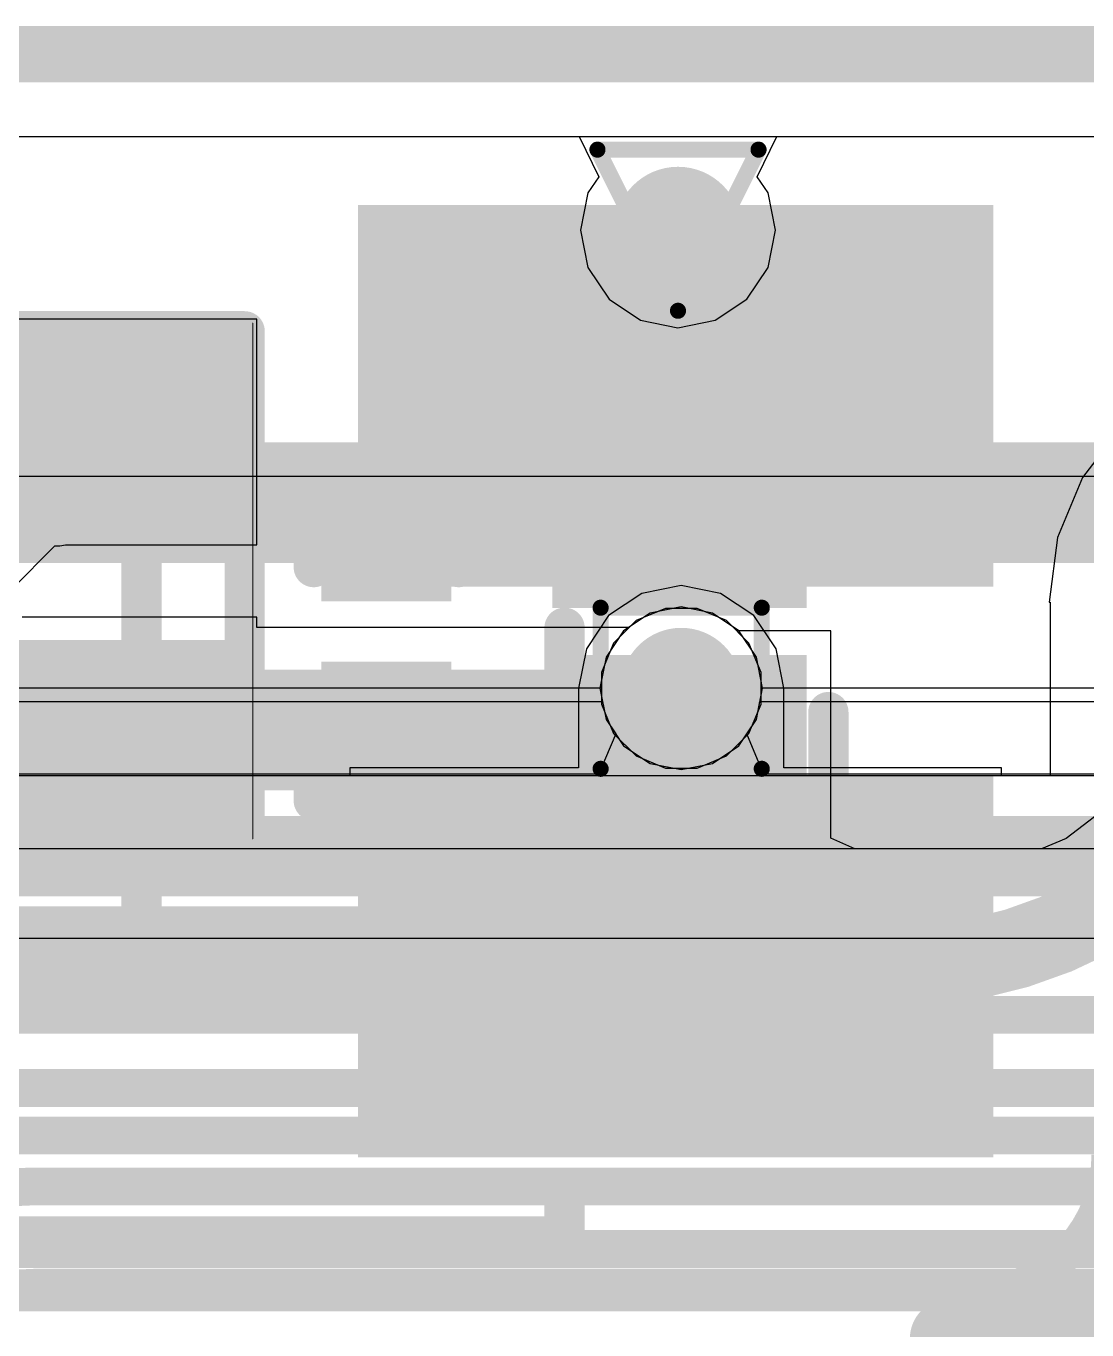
# Model space of a CAD drawing. Header units: inches. Extents: x -6 to 284, y -12 to 154.
# Drawn here: x 65.812 to 69.157, y 16.337 to 20.449 of the extents above; entities that cross this region are included whole.
import ezdxf

# ---------------------------------------------------------------- set-up
doc = ezdxf.new("R2010")
doc.units = ezdxf.units.IN
for name, color, linetype in [('Board Outline', 216, 'Continuous'), ('Bottom Layer', 5, 'Continuous'), ('Bottom Overlay', 54, 'Continuous'), ('Bottom Paste', 16, 'Continuous'), ('Bottom Solder', 6, 'Continuous'), ('Drill Drawing', 1, 'Continuous'), ('GND-1', 16, 'Continuous'), ('GND-2', 90, 'Continuous'), ('GND-3', 216, 'Continuous'), ('GND-4', 54, 'Continuous'), ('PWR-1', 156, 'Continuous'), ('PWR-2', 130, 'Continuous'), ('Signal L1', 76, 'Continuous'), ('Signal L2', 6, 'Continuous'), ('Top Layer', 1, 'Continuous'), ('Top Overlay', 2, 'Continuous'), ('Top Paste', 8, 'Continuous'), ('Top Solder', 216, 'Continuous'), ('Via Holes', 16, 'Continuous')]:
    doc.layers.add(name, color=color, linetype=linetype)

# ---------------------------------------------------------------- blocks, each defined once
blk = doc.blocks.new('200_WFBGA__10_15__127')
at = {"layer": 'Top Overlay'}
for points in [[(-5.0762, 7.5762, 0.254, 0.254, 0), (5.0762, 7.5762, 0.254, 0.254, 0)], [(-5.0762, -7.5762, 0.254, 0.254, 0), (-5.0762, 7.5762, 0.254, 0.254, 0)]]:
    blk.add_lwpolyline(points, format="xyseb", dxfattribs=at)
blk.add_lwpolyline([(-5.1397, 7.5762, 0.127, 0.127, 1), (-5.0127, 7.5762, 0.127, 0.127, 1)], format="xyseb", close=True, dxfattribs=at)
blk.add_lwpolyline([(-5.1397, 7.5762, 0.127, 0.127, 1), (-5.0127, 7.5762, 0.127, 0.127, 1)], format="xyseb", close=True, dxfattribs=at)
blk = doc.blocks.new('EVQPUA02K_133')
at = {"layer": 'Top Layer'}
for points in [[(-1.8, 0.4), (-3.6, 0.4), (-3.6, 1.4), (-1.8, 1.4)], [(3.6, 0.4), (1.8, 0.4), (1.8, 1.4), (3.6, 1.4)], [(-1.8, -1.4), (-3.6, -1.4), (-3.6, -0.4001), (-1.8, -0.4001)], [(3.6, -1.4), (1.8, -1.4), (1.8, -0.4001), (3.6, -0.4001)]]:
    blk.add_hatch(color=1, dxfattribs=at).paths.add_polyline_path(points)
at = {"layer": 'Top Paste'}
for points in [[(-1.8, 0.4), (-3.6, 0.4), (-3.6, 1.4), (-1.8, 1.4)], [(3.6, 0.4), (1.8, 0.4), (1.8, 1.4), (3.6, 1.4)], [(-1.8, -1.4), (-3.6, -1.4), (-3.6, -0.4001), (-1.8, -0.4001)], [(3.6, -1.4), (1.8, -1.4), (1.8, -0.4001), (3.6, -0.4001)]]:
    blk.add_hatch(color=8, dxfattribs=at).paths.add_polyline_path(points)
at = {"layer": 'Top Solder'}
for points in [[(-1.6984, 0.2984), (-3.7016, 0.2984), (-3.7016, 1.5016), (-1.6984, 1.5016)], [(3.7016, 0.2984), (1.6984, 0.2984), (1.6984, 1.5016), (3.7016, 1.5016)], [(-1.6984, -1.5016), (-3.7016, -1.5016), (-3.7016, -0.2985), (-1.6984, -0.2985)], [(3.7016, -1.5016), (1.6984, -1.5016), (1.6984, -0.2985), (3.7016, -0.2985)]]:
    blk.add_hatch(color=216, dxfattribs=at).paths.add_polyline_path(points)
at = {"layer": 'Top Overlay'}
for points in [[(-1.016, 0.7619, 0.127, 0.127, 0), (-0.508, 0.7619, 0.127, 0.127, 0)], [(-1.016, -1.0161, 0.127, 0.127, 0), (-1.016, 0.7619, 0.127, 0.127, 0)], [(-0.508, -0.5081, 0.127, 0.127, 0), (-0.508, 0.7619, 0.127, 0.127, 0)], [(0.508, 0.7619, 0.127, 0.127, 0), (1.016, 0.7619, 0.127, 0.127, 0)], [(0.508, -0.5081, 0.127, 0.127, 0), (0.508, 0.7619, 0.127, 0.127, 0)], [(1.016, -1.0161, 0.127, 0.127, 0), (1.016, 0.7619, 0.127, 0.127, 0)], [(-2.35, -0.169, 0.127, 0.127, 0), (-2.35, 0.1688, 0.127, 0.127, 0)], [(2.35, -0.169, 0.127, 0.127, 0), (2.35, 0.1688, 0.127, 0.127, 0)], [(-0.508, -0.5081, 0.127, 0.127, 0), (0.508, -0.5081, 0.127, 0.127, 0)], [(-1.016, -1.0161, 0.127, 0.127, 0), (1.016, -1.0161, 0.127, 0.127, 0)], [(-2.921, -1.7272, 0.127, 0.127, 0), (-2.794, -1.6002, 0.127, 0.127, 0)], [(-2.794, -1.6002, 0.127, 0.127, 0), (-2.667, -1.7272, 0.127, 0.127, 0)], [(-2.35, -1.7502, 0.127, 0.127, 0), (-2.35, -1.6313, 0.127, 0.127, 0)], [(2.35, -1.7502, 0.127, 0.127, 0), (2.35, -1.6313, 0.127, 0.127, 0)], [(-2.921, -1.7272, 0.127, 0.127, 0), (-2.667, -1.7272, 0.127, 0.127, 0)], [(-2.35, -1.7502, 0.127, 0.127, 0), (2.35, -1.7502, 0.127, 0.127, 0)]]:
    blk.add_lwpolyline(points, format="xyseb", dxfattribs=at)
for points in [[(-1.0477, 0.7619, 0.0635, 0.0635, 1), (-0.9842, 0.7619, 0.0635, 0.0635, 1)], [(-1.0477, 0.7619, 0.0635, 0.0635, 1), (-0.9842, 0.7619, 0.0635, 0.0635, 1)], [(-0.5398, 0.7619, 0.0635, 0.0635, 1), (-0.4763, 0.7619, 0.0635, 0.0635, 1)], [(-0.5398, 0.7619, 0.0635, 0.0635, 1), (-0.4763, 0.7619, 0.0635, 0.0635, 1)], [(0.4763, 0.7619, 0.0635, 0.0635, 1), (0.5398, 0.7619, 0.0635, 0.0635, 1)], [(0.4763, 0.7619, 0.0635, 0.0635, 1), (0.5398, 0.7619, 0.0635, 0.0635, 1)], [(0.9842, 0.7619, 0.0635, 0.0635, 1), (1.0477, 0.7619, 0.0635, 0.0635, 1)], [(0.9842, 0.7619, 0.0635, 0.0635, 1), (1.0477, 0.7619, 0.0635, 0.0635, 1)], [(-2.3818, 0.1688, 0.0635, 0.0635, 1), (-2.3183, 0.1688, 0.0635, 0.0635, 1)], [(2.3183, 0.1688, 0.0635, 0.0635, 1), (2.3818, 0.1688, 0.0635, 0.0635, 1)], [(-2.3818, -0.169, 0.0635, 0.0635, 1), (-2.3183, -0.169, 0.0635, 0.0635, 1)], [(2.3183, -0.169, 0.0635, 0.0635, 1), (2.3818, -0.169, 0.0635, 0.0635, 1)], [(-0.5398, -0.5081, 0.0635, 0.0635, 1), (-0.4763, -0.5081, 0.0635, 0.0635, 1)], [(-0.5398, -0.5081, 0.0635, 0.0635, 1), (-0.4763, -0.5081, 0.0635, 0.0635, 1)], [(0.4763, -0.5081, 0.0635, 0.0635, 1), (0.5398, -0.5081, 0.0635, 0.0635, 1)], [(0.4763, -0.5081, 0.0635, 0.0635, 1), (0.5398, -0.5081, 0.0635, 0.0635, 1)], [(-1.0477, -1.0161, 0.0635, 0.0635, 1), (-0.9842, -1.0161, 0.0635, 0.0635, 1)], [(-1.0477, -1.0161, 0.0635, 0.0635, 1), (-0.9842, -1.0161, 0.0635, 0.0635, 1)], [(0.9842, -1.0161, 0.0635, 0.0635, 1), (1.0477, -1.0161, 0.0635, 0.0635, 1)], [(0.9842, -1.0161, 0.0635, 0.0635, 1), (1.0477, -1.0161, 0.0635, 0.0635, 1)], [(-2.8258, -1.6002, 0.0635, 0.0635, 1), (-2.7622, -1.6002, 0.0635, 0.0635, 1)], [(-2.8258, -1.6002, 0.0635, 0.0635, 1), (-2.7622, -1.6002, 0.0635, 0.0635, 1)], [(-2.3818, -1.6313, 0.0635, 0.0635, 1), (-2.3183, -1.6313, 0.0635, 0.0635, 1)], [(2.3183, -1.6313, 0.0635, 0.0635, 1), (2.3818, -1.6313, 0.0635, 0.0635, 1)], [(-2.9527, -1.7272, 0.0635, 0.0635, 1), (-2.8893, -1.7272, 0.0635, 0.0635, 1)], [(-2.9527, -1.7272, 0.0635, 0.0635, 1), (-2.8893, -1.7272, 0.0635, 0.0635, 1)], [(-2.6988, -1.7272, 0.0635, 0.0635, 1), (-2.6353, -1.7272, 0.0635, 0.0635, 1)], [(-2.6988, -1.7272, 0.0635, 0.0635, 1), (-2.6353, -1.7272, 0.0635, 0.0635, 1)], [(-2.3818, -1.7502, 0.0635, 0.0635, 1), (-2.3183, -1.7502, 0.0635, 0.0635, 1)], [(-2.3818, -1.7502, 0.0635, 0.0635, 1), (-2.3183, -1.7502, 0.0635, 0.0635, 1)], [(2.3183, -1.7502, 0.0635, 0.0635, 1), (2.3818, -1.7502, 0.0635, 0.0635, 1)], [(2.3183, -1.7502, 0.0635, 0.0635, 1), (2.3818, -1.7502, 0.0635, 0.0635, 1)]]:
    blk.add_lwpolyline(points, format="xyseb", close=True, dxfattribs=at)
blk = doc.blocks.new('R___0402_B_206')
at = {"layer": 'Bottom Layer'}
for points in [[(-0.2413, 0.3175), (-0.2413, -0.3175), (-0.6985, -0.3175), (-0.6985, 0.3175)], [(0.6985, 0.3175), (0.6985, -0.3175), (0.2413, -0.3175), (0.2413, 0.3175)]]:
    blk.add_hatch(color=5, dxfattribs=at).paths.add_polyline_path(points)
at = {"layer": 'Bottom Paste'}
for points in [[(-0.2413, 0.3175), (-0.2413, -0.3175), (-0.6985, -0.3175), (-0.6985, 0.3175)], [(0.6985, 0.3175), (0.6985, -0.3175), (0.2413, -0.3175), (0.2413, 0.3175)]]:
    blk.add_hatch(color=16, dxfattribs=at).paths.add_polyline_path(points)
at = {"layer": 'Bottom Solder'}
for points in [[(-0.1863, 0.3725), (-0.1863, -0.3725), (-0.7535, -0.3725), (-0.7535, 0.3725)], [(0.7535, 0.3725), (0.7535, -0.3725), (0.1863, -0.3725), (0.1863, 0.3725)]]:
    blk.add_hatch(color=6, dxfattribs=at).paths.add_polyline_path(points)
at = {"layer": 'Bottom Overlay'}
for points in [[(0.7874, 0.4064, 0.127, 0.127, 0), (-0.7874, 0.4064, 0.127, 0.127, 0)], [(-0.7874, -0.4064, 0.127, 0.127, 0), (-0.7874, 0.4064, 0.127, 0.127, 0)], [(0.7874, -0.4064, 0.127, 0.127, 0), (0.7874, 0.4064, 0.127, 0.127, 0)], [(0.8128, 0.4318, 0.00323, 0.00323, 0), (-0.8128, 0.4318, 0.00323, 0.00323, 0)], [(0.7874, -0.4064, 0.127, 0.127, 0), (-0.7874, -0.4064, 0.127, 0.127, 0)]]:
    blk.add_lwpolyline(points, format="xyseb", dxfattribs=at)
for points in [[(-0.8191, 0.4064, 0.0635, 0.0635, 1), (-0.7556, 0.4064, 0.0635, 0.0635, 1)], [(-0.8191, 0.4064, 0.0635, 0.0635, 1), (-0.7556, 0.4064, 0.0635, 0.0635, 1)], [(0.7556, 0.4064, 0.0635, 0.0635, 1), (0.8191, 0.4064, 0.0635, 0.0635, 1)], [(0.7556, 0.4064, 0.0635, 0.0635, 1), (0.8191, 0.4064, 0.0635, 0.0635, 1)], [(-0.8136, 0.4318, 0.00161, 0.00161, 1), (-0.812, 0.4318, 0.00161, 0.00161, 1)], [(0.812, 0.4318, 0.00161, 0.00161, 1), (0.8136, 0.4318, 0.00161, 0.00161, 1)], [(-0.8191, -0.4064, 0.0635, 0.0635, 1), (-0.7556, -0.4064, 0.0635, 0.0635, 1)], [(-0.8191, -0.4064, 0.0635, 0.0635, 1), (-0.7556, -0.4064, 0.0635, 0.0635, 1)], [(0.7556, -0.4064, 0.0635, 0.0635, 1), (0.8191, -0.4064, 0.0635, 0.0635, 1)], [(0.7556, -0.4064, 0.0635, 0.0635, 1), (0.8191, -0.4064, 0.0635, 0.0635, 1)]]:
    blk.add_lwpolyline(points, format="xyseb", close=True, dxfattribs=at)
blk = doc.blocks.new('DFN1006_2L__B__D____________B_254')
at = {"layer": 'Bottom Layer'}
for points in [[(-0.525, 0.35), (-0.125, 0.35), (-0.125, -0.35), (-0.525, -0.35)], [(0.125, 0.35), (0.525, 0.35), (0.525, -0.35), (0.125, -0.35)]]:
    blk.add_hatch(color=5, dxfattribs=at).paths.add_polyline_path(points)
at = {"layer": 'Bottom Paste'}
for points in [[(-0.525, 0.35), (-0.125, 0.35), (-0.125, -0.35), (-0.525, -0.35)], [(0.125, 0.35), (0.525, 0.35), (0.525, -0.35), (0.125, -0.35)]]:
    blk.add_hatch(color=16, dxfattribs=at).paths.add_polyline_path(points)
at = {"layer": 'Bottom Solder'}
for points in [[(-0.5758, 0.4008), (-0.0742, 0.4008), (-0.0742, -0.4008), (-0.5758, -0.4008)], [(0.0742, 0.4008), (0.5758, 0.4008), (0.5758, -0.4008), (0.0742, -0.4008)]]:
    blk.add_hatch(color=6, dxfattribs=at).paths.add_polyline_path(points)
at = {"layer": 'Bottom Overlay'}
for points in [[(-0.6283, 0.3691, 0.127, 0.127, 0), (-0.5283, 0.4692, 0.127, 0.127, 0)], [(-0.254, 0.4692, 0.127, 0.127, 0), (-0.5283, 0.4692, 0.127, 0.127, 0)], [(0.5283, 0.4692, 0.127, 0.127, 0), (0.254, 0.4692, 0.127, 0.127, 0)], [(0.6283, 0.3691, 0.127, 0.127, 0), (0.5283, 0.4692, 0.127, 0.127, 0)], [(-0.783, -0.35, 0.127, 0.127, 0), (-0.783, 0.41, 0.127, 0.127, 0)], [(0.783, -0.35, 0.127, 0.127, 0), (0.783, 0.41, 0.127, 0.127, 0)], [(-0.6283, -0.3691, 0.127, 0.127, 0), (-0.6283, 0.3691, 0.127, 0.127, 0)], [(0.6283, -0.3691, 0.127, 0.127, 0), (0.6283, 0.3691, 0.127, 0.127, 0)], [(-0.5283, -0.4692, 0.127, 0.127, 0), (-0.6283, -0.3691, 0.127, 0.127, 0)], [(0.5283, -0.4692, 0.127, 0.127, 0), (0.6283, -0.3691, 0.127, 0.127, 0)], [(-0.4983, -0.4692, 0.127, 0.127, 0), (-0.5283, -0.4692, 0.127, 0.127, 0)], [(-0.254, -0.4692, 0.127, 0.127, 0), (-0.4983, -0.4692, 0.127, 0.127, 0)], [(0.4983, -0.4692, 0.127, 0.127, 0), (0.254, -0.4692, 0.127, 0.127, 0)], [(0.5283, -0.4692, 0.127, 0.127, 0), (0.4983, -0.4692, 0.127, 0.127, 0)]]:
    blk.add_lwpolyline(points, format="xyseb", dxfattribs=at)
for points in [[(-0.5601, 0.4692, 0.0635, 0.0635, 1), (-0.4966, 0.4692, 0.0635, 0.0635, 1)], [(-0.5601, 0.4692, 0.0635, 0.0635, 1), (-0.4966, 0.4692, 0.0635, 0.0635, 1)], [(-0.2857, 0.4692, 0.0635, 0.0635, 1), (-0.2223, 0.4692, 0.0635, 0.0635, 1)], [(0.2223, 0.4692, 0.0635, 0.0635, 1), (0.2857, 0.4692, 0.0635, 0.0635, 1)], [(0.4966, 0.4692, 0.0635, 0.0635, 1), (0.5601, 0.4692, 0.0635, 0.0635, 1)], [(0.4966, 0.4692, 0.0635, 0.0635, 1), (0.5601, 0.4692, 0.0635, 0.0635, 1)], [(-0.8147, 0.41, 0.0635, 0.0635, 1), (-0.7512, 0.41, 0.0635, 0.0635, 1)], [(0.7512, 0.41, 0.0635, 0.0635, 1), (0.8147, 0.41, 0.0635, 0.0635, 1)], [(-0.6601, 0.3691, 0.0635, 0.0635, 1), (-0.5966, 0.3691, 0.0635, 0.0635, 1)], [(-0.6601, 0.3691, 0.0635, 0.0635, 1), (-0.5966, 0.3691, 0.0635, 0.0635, 1)], [(0.5966, 0.3691, 0.0635, 0.0635, 1), (0.6601, 0.3691, 0.0635, 0.0635, 1)], [(0.5966, 0.3691, 0.0635, 0.0635, 1), (0.6601, 0.3691, 0.0635, 0.0635, 1)], [(-0.8147, -0.35, 0.0635, 0.0635, 1), (-0.7512, -0.35, 0.0635, 0.0635, 1)], [(0.7512, -0.35, 0.0635, 0.0635, 1), (0.8147, -0.35, 0.0635, 0.0635, 1)], [(-0.6601, -0.3691, 0.0635, 0.0635, 1), (-0.5966, -0.3691, 0.0635, 0.0635, 1)], [(-0.6601, -0.3691, 0.0635, 0.0635, 1), (-0.5966, -0.3691, 0.0635, 0.0635, 1)], [(0.5966, -0.3691, 0.0635, 0.0635, 1), (0.6601, -0.3691, 0.0635, 0.0635, 1)], [(0.5966, -0.3691, 0.0635, 0.0635, 1), (0.6601, -0.3691, 0.0635, 0.0635, 1)], [(-0.5601, -0.4692, 0.0635, 0.0635, 1), (-0.4966, -0.4692, 0.0635, 0.0635, 1)], [(-0.5601, -0.4692, 0.0635, 0.0635, 1), (-0.4966, -0.4692, 0.0635, 0.0635, 1)], [(-0.5301, -0.4692, 0.0635, 0.0635, 1), (-0.4666, -0.4692, 0.0635, 0.0635, 1)], [(-0.5301, -0.4692, 0.0635, 0.0635, 1), (-0.4666, -0.4692, 0.0635, 0.0635, 1)], [(-0.2857, -0.4692, 0.0635, 0.0635, 1), (-0.2223, -0.4692, 0.0635, 0.0635, 1)], [(0.2223, -0.4692, 0.0635, 0.0635, 1), (0.2857, -0.4692, 0.0635, 0.0635, 1)], [(0.4666, -0.4692, 0.0635, 0.0635, 1), (0.5301, -0.4692, 0.0635, 0.0635, 1)], [(0.4666, -0.4692, 0.0635, 0.0635, 1), (0.5301, -0.4692, 0.0635, 0.0635, 1)], [(0.4966, -0.4692, 0.0635, 0.0635, 1), (0.5601, -0.4692, 0.0635, 0.0635, 1)], [(0.4966, -0.4692, 0.0635, 0.0635, 1), (0.5601, -0.4692, 0.0635, 0.0635, 1)]]:
    blk.add_lwpolyline(points, format="xyseb", close=True, dxfattribs=at)
blk = doc.blocks.new('CAP_0201_B_301')
at = {"layer": 'Bottom Layer'}
for points in [[(-0.45, 0.15), (-0.15, 0.15), (-0.15, -0.15), (-0.45, -0.15)], [(0.15, 0.15), (0.45, 0.15), (0.45, -0.15), (0.15, -0.15)]]:
    blk.add_hatch(color=5, dxfattribs=at).paths.add_polyline_path(points)
at = {"layer": 'Bottom Paste'}
for points in [[(-0.45, 0.15), (-0.15, 0.15), (-0.15, -0.15), (-0.45, -0.15)], [(0.15, 0.15), (0.45, 0.15), (0.45, -0.15), (0.15, -0.15)]]:
    blk.add_hatch(color=16, dxfattribs=at).paths.add_polyline_path(points)
at = {"layer": 'Bottom Solder'}
for points in [[(-0.505, 0.205), (-0.095, 0.205), (-0.095, -0.205), (-0.505, -0.205)], [(0.095, 0.205), (0.505, 0.205), (0.505, -0.205), (0.095, -0.205)]]:
    blk.add_hatch(color=6, dxfattribs=at).paths.add_polyline_path(points)
at = {"layer": 'Bottom Overlay'}
for points in [[(-0.2032, 0.2286, 0.127, 0.127, 0), (-0.5334, 0.2286, 0.127, 0.127, 0)], [(-0.5334, -0.2286, 0.127, 0.127, 0), (-0.5334, 0.2286, 0.127, 0.127, 0)], [(0.5334, 0.2286, 0.127, 0.127, 0), (0.2032, 0.2286, 0.127, 0.127, 0)], [(0.5334, -0.2286, 0.127, 0.127, 0), (0.5334, 0.2286, 0.127, 0.127, 0)], [(-0.2032, -0.2286, 0.127, 0.127, 0), (-0.5334, -0.2286, 0.127, 0.127, 0)], [(0.5334, -0.2286, 0.127, 0.127, 0), (0.2032, -0.2286, 0.127, 0.127, 0)]]:
    blk.add_lwpolyline(points, format="xyseb", dxfattribs=at)
for points in [[(-0.5651, 0.2286, 0.0635, 0.0635, 1), (-0.5016, 0.2286, 0.0635, 0.0635, 1)], [(-0.5651, 0.2286, 0.0635, 0.0635, 1), (-0.5016, 0.2286, 0.0635, 0.0635, 1)], [(-0.2349, 0.2286, 0.0635, 0.0635, 1), (-0.1714, 0.2286, 0.0635, 0.0635, 1)], [(0.1714, 0.2286, 0.0635, 0.0635, 1), (0.2349, 0.2286, 0.0635, 0.0635, 1)], [(0.5016, 0.2286, 0.0635, 0.0635, 1), (0.5651, 0.2286, 0.0635, 0.0635, 1)], [(0.5016, 0.2286, 0.0635, 0.0635, 1), (0.5651, 0.2286, 0.0635, 0.0635, 1)], [(-0.5651, -0.2286, 0.0635, 0.0635, 1), (-0.5016, -0.2286, 0.0635, 0.0635, 1)], [(-0.5651, -0.2286, 0.0635, 0.0635, 1), (-0.5016, -0.2286, 0.0635, 0.0635, 1)], [(-0.2349, -0.2286, 0.0635, 0.0635, 1), (-0.1714, -0.2286, 0.0635, 0.0635, 1)], [(0.1714, -0.2286, 0.0635, 0.0635, 1), (0.2349, -0.2286, 0.0635, 0.0635, 1)], [(0.5016, -0.2286, 0.0635, 0.0635, 1), (0.5651, -0.2286, 0.0635, 0.0635, 1)], [(0.5016, -0.2286, 0.0635, 0.0635, 1), (0.5651, -0.2286, 0.0635, 0.0635, 1)]]:
    blk.add_lwpolyline(points, format="xyseb", close=True, dxfattribs=at)

msp = doc.modelspace()

# ---------------------------------------------------------------- hatches: boundary and pattern name
at = {"layer": 'Bottom Layer'}
h = msp.add_hatch(color=5, dxfattribs=at)
edge = h.paths.add_edge_path()
edge.add_arc((67.8677, 19.8051), 0.2, 0, 360)
h = msp.add_hatch(color=5, dxfattribs=at)
edge = h.paths.add_edge_path()
edge.add_arc((67.8778, 18.3607), 0.15, 0, 360)
at = {"layer": 'GND-1'}
h = msp.add_hatch(color=16, dxfattribs=at)
edge = h.paths.add_edge_path()
edge.add_arc((67.8677, 19.8051), 0.2, 0, 360)
h = msp.add_hatch(color=16, dxfattribs=at)
edge = h.paths.add_edge_path()
edge.add_arc((67.8778, 18.3607), 0.15, 0, 360)
at = {"layer": 'GND-2'}
h = msp.add_hatch(color=90, dxfattribs=at)
edge = h.paths.add_edge_path()
edge.add_arc((67.8677, 19.8051), 0.2, 0, 360)
h = msp.add_hatch(color=90, dxfattribs=at)
edge = h.paths.add_edge_path()
edge.add_arc((67.8778, 18.3607), 0.15, 0, 360)
at = {"layer": 'GND-3'}
h = msp.add_hatch(color=216, dxfattribs=at)
edge = h.paths.add_edge_path()
edge.add_arc((67.8677, 19.8051), 0.2, 0, 360)
h = msp.add_hatch(color=216, dxfattribs=at)
edge = h.paths.add_edge_path()
edge.add_arc((67.8778, 18.3607), 0.15, 0, 360)
at = {"layer": 'GND-4'}
h = msp.add_hatch(color=54, dxfattribs=at)
edge = h.paths.add_edge_path()
edge.add_arc((67.8677, 19.8051), 0.2, 0, 360)
h = msp.add_hatch(color=54, dxfattribs=at)
edge = h.paths.add_edge_path()
edge.add_arc((67.8778, 18.3607), 0.15, 0, 360)
at = {"layer": 'PWR-1'}
h = msp.add_hatch(color=156, dxfattribs=at)
edge = h.paths.add_edge_path()
edge.add_arc((67.8677, 19.8051), 0.2, 0, 360)
h = msp.add_hatch(color=156, dxfattribs=at)
edge = h.paths.add_edge_path()
edge.add_arc((67.8778, 18.3607), 0.15, 0, 360)
at = {"layer": 'PWR-2'}
h = msp.add_hatch(color=130, dxfattribs=at)
edge = h.paths.add_edge_path()
edge.add_arc((67.8677, 19.8051), 0.2, 0, 360)
h = msp.add_hatch(color=130, dxfattribs=at)
edge = h.paths.add_edge_path()
edge.add_arc((67.8778, 18.3607), 0.15, 0, 360)
at = {"layer": 'Signal L1'}
h = msp.add_hatch(color=76, dxfattribs=at)
edge = h.paths.add_edge_path()
edge.add_arc((67.8677, 19.8051), 0.2, 0, 360)
h = msp.add_hatch(color=76, dxfattribs=at)
edge = h.paths.add_edge_path()
edge.add_arc((67.8778, 18.3607), 0.15, 0, 360)
at = {"layer": 'Signal L2'}
h = msp.add_hatch(color=6, dxfattribs=at)
edge = h.paths.add_edge_path()
edge.add_arc((67.8677, 19.8051), 0.2, 0, 360)
h = msp.add_hatch(color=6, dxfattribs=at)
edge = h.paths.add_edge_path()
edge.add_arc((67.8778, 18.3607), 0.15, 0, 360)
at = {"layer": 'Top Layer'}
h = msp.add_hatch(color=1, dxfattribs=at)
edge = h.paths.add_edge_path()
edge.add_arc((67.8677, 19.8051), 0.2, 0, 360)
h = msp.add_hatch(color=1, dxfattribs=at)
edge = h.paths.add_edge_path()
edge.add_arc((67.8778, 18.3607), 0.15, 0, 360)
at = {"layer": 'Via Holes'}
h = msp.add_hatch(color=7, dxfattribs=at)
edge = h.paths.add_edge_path()
edge.add_arc((67.8677, 19.8051), 0.1, 0, 360)
h = msp.add_hatch(color=7, dxfattribs=at)
edge = h.paths.add_edge_path()
edge.add_arc((67.8778, 18.3607), 0.075, 0, 360)

# ---------------------------------------------------------------- linework, layer by layer
at = {"layer": 'Board Outline'}
msp.add_lwpolyline([(12.0364, 20.3599, 0.1778, 0.1778, 0), (75.5509, 20.3599, 0.1778, 0.1778, 0)], format="xyseb", dxfattribs=at)
at = {"layer": 'Bottom Layer'}
for p, q in [((59.834, 20.1009), (75.5508, 20.1009)), ((66.5396, 19.5244), (65.6506, 19.5244)), ((66.5396, 18.8132), (66.5396, 19.5244)), ((65.7672, 18.6735), (65.9033, 18.8097)), ((65.9033, 18.8097), (65.9186, 18.8097)), ((65.9186, 18.8097), (65.9362, 18.8132)), ((65.9186, 18.8097), (65.9186, 18.8097)), ((65.9362, 18.8132), (66.5396, 18.8132)), ((66.5396, 18.5846), (65.8003, 18.5846)), ((66.5396, 18.5527), (66.5396, 18.5846)), ((67.8278, 18.6123), (67.7353, 18.574)), ((67.9279, 18.6123), (67.8278, 18.6123)), ((68.0204, 18.574), (67.9279, 18.6123)), ((67.7141, 18.5527), (66.5396, 18.5527)), ((67.7353, 18.574), (67.7141, 18.5527)), ((68.0527, 18.5417), (68.0204, 18.574)), ((68.3496, 18.5417), (68.0527, 18.5417)), ((68.3496, 17.9435), (68.3496, 18.5417)), ((69.3141, 18.0579), (69.0912, 17.8869)), ((68.3496, 17.8877), (68.3496, 17.9435)), ((68.4248, 17.8546), (68.3496, 17.8877)), ((69.0912, 17.8869), (69.0133, 17.8546)), ((78.0562, 17.8546), (62.2973, 17.8546)), ((69.0133, 17.8546), (68.4248, 17.8546))]:
    msp.add_line(p, q, dxfattribs=at)
for points in [[(67.8677, 18.8646, 0.254, 0.254, 0), (67.8677, 19.6019, 0.254, 0.254, 0)], [(65.9186, 18.9923, 0.1041, 0.1041, 0), (66.0951, 19.1688, 0.1041, 0.1041, 0)], [(65.6256, 18.7901, 0.1041, 0.1041, 0), (65.8277, 18.9923, 0.1041, 0.1041, 0)], [(65.8277, 18.9923, 0.1041, 0.1041, 0), (65.9186, 18.9923, 0.1041, 0.1041, 0)], [(66.948, 18.8396, 0.254, 0.254, 0), (67.8476, 18.8396, 0.254, 0.254, 0)], [(67.8726, 18.8646, 0.254, 0.254, -0.414214), (67.8476, 18.8396, 0.254, 0.254, 0)], [(67.8677, 18.8646, 0.254, 0.254, 0), (67.8726, 18.8646, 0.254, 0.254, 0)], [(66.0951, 18.229, 0.381, 0.381, 0), (67.7775, 18.229, 0.381, 0.381, 0)], [(69.4999, 17.8788, 0.254, 0.254, -0.198794), (68.5429, 17.4826, 0.254, 0.254, 0)], [(65.5772, 17.4826, 0.254, 0.254, 0), (68.5429, 17.4826, 0.254, 0.254, 0)]]:
    msp.add_lwpolyline(points, format="xyseb", dxfattribs=at)
for points in [[(67.8042, 19.6019, 0.127, 0.127, 1), (67.9312, 19.6019, 0.127, 0.127, 1)], [(66.0691, 19.1688, 0.0521, 0.0521, 1), (66.1211, 19.1688, 0.0521, 0.0521, 1)], [(65.8017, 18.9923, 0.0521, 0.0521, 1), (65.8538, 18.9923, 0.0521, 0.0521, 1)], [(65.8017, 18.9923, 0.0521, 0.0521, 1), (65.8538, 18.9923, 0.0521, 0.0521, 1)], [(65.8925, 18.9923, 0.0521, 0.0521, 1), (65.9446, 18.9923, 0.0521, 0.0521, 1)], [(65.8925, 18.9923, 0.0521, 0.0521, 1), (65.9446, 18.9923, 0.0521, 0.0521, 1)], [(66.8845, 18.8396, 0.127, 0.127, 1), (67.0115, 18.8396, 0.127, 0.127, 1)], [(67.7841, 18.8396, 0.127, 0.127, 1), (67.9111, 18.8396, 0.127, 0.127, 1)], [(67.7841, 18.8396, 0.127, 0.127, 1), (67.9111, 18.8396, 0.127, 0.127, 1)], [(67.8042, 18.8646, 0.127, 0.127, 1), (67.9312, 18.8646, 0.127, 0.127, 1)], [(67.8042, 18.8646, 0.127, 0.127, 1), (67.9312, 18.8646, 0.127, 0.127, 1)], [(67.8091, 18.8646, 0.127, 0.127, 1), (67.9361, 18.8646, 0.127, 0.127, 1)], [(67.8091, 18.8646, 0.127, 0.127, 1), (67.9361, 18.8646, 0.127, 0.127, 1)], [(65.9999, 18.229, 0.1905, 0.1905, 1), (66.1904, 18.229, 0.1905, 0.1905, 1)], [(67.6822, 18.229, 0.1905, 0.1905, 1), (67.8727, 18.229, 0.1905, 0.1905, 1)], [(68.4794, 17.4826, 0.127, 0.127, 1), (68.6064, 17.4826, 0.127, 0.127, 1)], [(68.4794, 17.4826, 0.127, 0.127, 1), (68.6064, 17.4826, 0.127, 0.127, 1)]]:
    msp.add_lwpolyline(points, format="xyseb", close=True, dxfattribs=at)
at = {"layer": 'Drill Drawing'}
for points in [[(67.6137, 20.0591, 0.0508, 0.0508, 0), (68.1217, 20.0591, 0.0508, 0.0508, 0)], [(67.6137, 20.0591, 0.0508, 0.0508, 0), (67.8677, 19.5511, 0.0508, 0.0508, 0)], [(67.8677, 19.5511, 0.0508, 0.0508, 0), (68.1217, 20.0591, 0.0508, 0.0508, 0)], [(67.6238, 18.6147, 0.0508, 0.0508, 0), (68.1318, 18.6147, 0.0508, 0.0508, 0)], [(67.6238, 18.1067, 0.0508, 0.0508, 0), (67.6238, 18.6147, 0.0508, 0.0508, 0)], [(68.1318, 18.1067, 0.0508, 0.0508, 0), (68.1318, 18.6147, 0.0508, 0.0508, 0)], [(67.6238, 18.1067, 0.0508, 0.0508, 0), (68.1318, 18.1067, 0.0508, 0.0508, 0)]]:
    msp.add_lwpolyline(points, format="xyseb", dxfattribs=at)
for points in [[(67.601, 20.0591, 0.0254, 0.0254, 1), (67.6264, 20.0591, 0.0254, 0.0254, 1)], [(67.601, 20.0591, 0.0254, 0.0254, 1), (67.6264, 20.0591, 0.0254, 0.0254, 1)], [(68.109, 20.0591, 0.0254, 0.0254, 1), (68.1344, 20.0591, 0.0254, 0.0254, 1)], [(68.109, 20.0591, 0.0254, 0.0254, 1), (68.1344, 20.0591, 0.0254, 0.0254, 1)], [(67.855, 19.5511, 0.0254, 0.0254, 1), (67.8804, 19.5511, 0.0254, 0.0254, 1)], [(67.855, 19.5511, 0.0254, 0.0254, 1), (67.8804, 19.5511, 0.0254, 0.0254, 1)], [(67.6111, 18.6147, 0.0254, 0.0254, 1), (67.6365, 18.6147, 0.0254, 0.0254, 1)], [(67.6111, 18.6147, 0.0254, 0.0254, 1), (67.6365, 18.6147, 0.0254, 0.0254, 1)], [(68.1191, 18.6147, 0.0254, 0.0254, 1), (68.1445, 18.6147, 0.0254, 0.0254, 1)], [(68.1191, 18.6147, 0.0254, 0.0254, 1), (68.1445, 18.6147, 0.0254, 0.0254, 1)], [(67.6111, 18.1067, 0.0254, 0.0254, 1), (67.6365, 18.1067, 0.0254, 0.0254, 1)], [(67.6111, 18.1067, 0.0254, 0.0254, 1), (67.6365, 18.1067, 0.0254, 0.0254, 1)], [(68.1191, 18.1067, 0.0254, 0.0254, 1), (68.1445, 18.1067, 0.0254, 0.0254, 1)], [(68.1191, 18.1067, 0.0254, 0.0254, 1), (68.1445, 18.1067, 0.0254, 0.0254, 1)]]:
    msp.add_lwpolyline(points, format="xyseb", close=True, dxfattribs=at)
at = {"layer": 'GND-1'}
for p, q in [((12.0364, 20.1009), (75.5508, 20.1009)), ((67.8278, 18.6123), (67.7353, 18.574)), ((67.9279, 18.6123), (67.8278, 18.6123)), ((68.0204, 18.574), (67.9279, 18.6123)), ((67.7353, 18.574), (67.6645, 18.5032)), ((68.0911, 18.5032), (68.0204, 18.574)), ((67.6645, 18.5032), (67.6262, 18.4107)), ((68.1294, 18.4107), (68.0911, 18.5032)), ((67.6262, 18.4107), (67.6262, 18.3106)), ((68.1294, 18.3106), (68.1294, 18.4107)), ((67.6262, 18.3106), (67.6645, 18.2182)), ((68.0911, 18.2182), (68.1294, 18.3106)), ((67.6645, 18.2182), (67.7353, 18.1474)), ((68.0204, 18.1474), (68.0911, 18.2182)), ((67.7353, 18.1474), (67.8278, 18.1091)), ((67.9279, 18.1091), (68.0204, 18.1474)), ((67.8278, 18.1091), (67.9279, 18.1091))]:
    msp.add_line(p, q, dxfattribs=at)
at = {"layer": 'GND-2'}
for p, q in [((12.0364, 20.1009), (75.5508, 20.1009)), ((67.8278, 18.6123), (67.7353, 18.574)), ((67.9279, 18.6123), (67.8278, 18.6123)), ((68.0204, 18.574), (67.9279, 18.6123)), ((67.7353, 18.574), (67.6645, 18.5032)), ((68.0911, 18.5032), (68.0204, 18.574)), ((67.6645, 18.5032), (67.6262, 18.4107)), ((68.1294, 18.4107), (68.0911, 18.5032)), ((67.6262, 18.4107), (67.6262, 18.3106)), ((68.1294, 18.3106), (68.1294, 18.4107)), ((67.6262, 18.3106), (67.6645, 18.2182)), ((68.0911, 18.2182), (68.1294, 18.3106)), ((67.6645, 18.2182), (67.7353, 18.1474)), ((68.0204, 18.1474), (68.0911, 18.2182)), ((67.7353, 18.1474), (67.8278, 18.1091)), ((67.9279, 18.1091), (68.0204, 18.1474)), ((67.8278, 18.1091), (67.9279, 18.1091))]:
    msp.add_line(p, q, dxfattribs=at)
at = {"layer": 'GND-3'}
for p, q in [((12.0364, 20.1009), (75.5508, 20.1009)), ((67.8278, 18.6123), (67.7353, 18.574)), ((67.9279, 18.6123), (67.8278, 18.6123)), ((68.0204, 18.574), (67.9279, 18.6123)), ((67.7353, 18.574), (67.6645, 18.5032)), ((68.0911, 18.5032), (68.0204, 18.574)), ((67.6645, 18.5032), (67.6262, 18.4107)), ((68.1294, 18.4107), (68.0911, 18.5032)), ((67.6262, 18.4107), (67.6262, 18.3106)), ((68.1294, 18.3106), (68.1294, 18.4107)), ((67.6262, 18.3106), (67.6645, 18.2182)), ((68.0911, 18.2182), (68.1294, 18.3106)), ((67.6645, 18.2182), (67.7353, 18.1474)), ((68.0204, 18.1474), (68.0911, 18.2182)), ((67.7353, 18.1474), (67.8278, 18.1091)), ((67.9279, 18.1091), (68.0204, 18.1474)), ((67.8278, 18.1091), (67.9279, 18.1091))]:
    msp.add_line(p, q, dxfattribs=at)
at = {"layer": 'GND-4'}
for p, q in [((12.0364, 20.1009), (75.5508, 20.1009)), ((67.8278, 18.6123), (67.7353, 18.574)), ((67.9279, 18.6123), (67.8278, 18.6123)), ((68.0204, 18.574), (67.9279, 18.6123)), ((67.7353, 18.574), (67.6645, 18.5032)), ((68.0911, 18.5032), (68.0204, 18.574)), ((67.6645, 18.5032), (67.6262, 18.4107)), ((68.1294, 18.4107), (68.0911, 18.5032)), ((67.6262, 18.4107), (67.6262, 18.3106)), ((68.1294, 18.3106), (68.1294, 18.4107)), ((67.6262, 18.3106), (67.6645, 18.2182)), ((68.0911, 18.2182), (68.1294, 18.3106)), ((67.6645, 18.2182), (67.7353, 18.1474)), ((68.0204, 18.1474), (68.0911, 18.2182)), ((67.7353, 18.1474), (67.8278, 18.1091)), ((67.9279, 18.1091), (68.0204, 18.1474)), ((67.8278, 18.1091), (67.9279, 18.1091))]:
    msp.add_line(p, q, dxfattribs=at)
at = {"layer": 'PWR-1'}
for p, q in [((60.5493, 18.319), (67.6296, 18.319)), ((67.6296, 18.319), (67.6408, 18.2625)), ((68.1148, 18.2625), (68.1261, 18.319)), ((68.1261, 18.319), (70.1966, 18.319)), ((67.6408, 18.2625), (67.6964, 18.1793)), ((68.0592, 18.1793), (68.1148, 18.2625)), ((67.6964, 18.1793), (67.7797, 18.1237)), ((67.976, 18.1237), (68.0592, 18.1793)), ((67.7797, 18.1237), (67.8778, 18.1042)), ((67.8778, 18.1042), (67.976, 18.1237))]:
    msp.add_line(p, q, dxfattribs=at)
msp.add_lwpolyline([(61.139, 18.9457, 0.381, 0.381, 0), (76.6747, 18.9457, 0.381, 0.381, 0)], format="xyseb", dxfattribs=at)
at = {"layer": 'PWR-2'}
for p, q in [((62.7789, 20.1009), (67.5564, 20.1009)), ((67.5564, 20.1009), (67.6178, 19.9739)), ((68.1176, 19.9739), (68.179, 20.1009)), ((68.179, 20.1009), (75.5508, 20.1009)), ((67.6178, 19.9739), (67.5836, 19.9228)), ((68.1518, 19.9228), (68.1176, 19.9739)), ((67.5836, 19.9228), (67.5602, 19.8051)), ((68.1752, 19.8051), (68.1518, 19.9228)), ((67.5602, 19.8051), (67.5836, 19.6874)), ((68.1518, 19.6874), (68.1752, 19.8051)), ((67.5836, 19.6874), (67.6502, 19.5876)), ((68.0851, 19.5876), (68.1518, 19.6874)), ((67.6502, 19.5876), (67.75, 19.521)), ((67.9854, 19.521), (68.0851, 19.5876)), ((67.75, 19.521), (67.8677, 19.4976)), ((67.8677, 19.4976), (67.9854, 19.521)), ((67.7797, 18.5977), (67.6964, 18.5421)), ((67.8778, 18.6172), (67.7797, 18.5977)), ((67.976, 18.5977), (67.8778, 18.6172)), ((68.0592, 18.5421), (67.976, 18.5977)), ((67.6964, 18.5421), (67.6408, 18.4589)), ((68.1148, 18.4589), (68.0592, 18.5421)), ((67.6408, 18.4589), (67.6213, 18.3607)), ((68.1344, 18.3607), (68.1148, 18.4589)), ((67.6213, 18.3607), (67.6408, 18.2625)), ((68.1148, 18.2625), (68.1344, 18.3607)), ((67.6408, 18.2625), (67.6712, 18.2171)), ((68.0845, 18.2171), (68.1148, 18.2625)), ((67.6712, 18.2171), (67.6218, 18.0977)), ((68.1339, 18.0977), (68.0845, 18.2171)), ((67.6218, 18.0977), (67.6149, 18.0901)), ((68.1408, 18.0901), (68.1339, 18.0977)), ((67.6149, 18.0901), (60.4837, 18.0901)), ((69.859, 18.0901), (68.1408, 18.0901)), ((55.8036, 17.5722), (69.9663, 17.5722))]:
    msp.add_line(p, q, dxfattribs=at)
msp.add_lwpolyline([(55.8036, 17.8312, 0.254, 0.254, 0), (69.9663, 17.8312, 0.254, 0.254, 0)], format="xyseb", dxfattribs=at)
at = {"layer": 'Signal L1'}
for p, q in [((12.0364, 20.1009), (75.5508, 20.1009)), ((67.8278, 18.6123), (67.7353, 18.574)), ((67.9279, 18.6123), (67.8278, 18.6123)), ((68.0204, 18.574), (67.9279, 18.6123)), ((67.7353, 18.574), (67.6645, 18.5032)), ((68.0911, 18.5032), (68.0204, 18.574)), ((67.6645, 18.5032), (67.6262, 18.4107)), ((68.1294, 18.4107), (68.0911, 18.5032)), ((67.6262, 18.4107), (67.6262, 18.3607)), ((68.1294, 18.3607), (68.1294, 18.4107)), ((67.6262, 18.3607), (63.7762, 18.3607)), ((70.1942, 18.3607), (68.1294, 18.3607))]:
    msp.add_line(p, q, dxfattribs=at)
for points in [[(64.3385, 17.8278, 0.1422, 0.1422, 0), (77.1839, 17.8278, 0.1422, 0.1422, 0)], [(65.7237, 17.1, 0.1194, 0.1194, 0), (72.3098, 17.1, 0.1194, 0.1194, 0)], [(64.463, 16.2253, 0.1194, 0.1194, -0.198932), (65.8249, 16.7894, 0.1194, 0.1194, 0)], [(65.8249, 16.7894, 0.1194, 0.1194, 0), (71.5426, 16.7894, 0.1194, 0.1194, 0)], [(64.6468, 15.9704, 0.1194, 0.1194, -0.19894), (65.8553, 16.4711, 0.1194, 0.1194, 0)], [(65.8553, 16.4711, 0.1194, 0.1194, 0), (65.8554, 16.4711, 0.1194, 0.1194, 0)], [(65.8554, 16.4711, 0.1194, 0.1194, 0), (70.698, 16.4711, 0.1194, 0.1194, 0)]]:
    msp.add_lwpolyline(points, format="xyseb", dxfattribs=at)
for points in [[(65.795, 16.7894, 0.0597, 0.0597, 1), (65.8547, 16.7894, 0.0597, 0.0597, 1)], [(65.795, 16.7894, 0.0597, 0.0597, 1), (65.8547, 16.7894, 0.0597, 0.0597, 1)], [(65.8255, 16.4711, 0.0597, 0.0597, 1), (65.8852, 16.4711, 0.0597, 0.0597, 1)], [(65.8255, 16.4711, 0.0597, 0.0597, 1), (65.8852, 16.4711, 0.0597, 0.0597, 1)], [(65.8255, 16.4711, 0.0597, 0.0597, 1), (65.8852, 16.4711, 0.0597, 0.0597, 1)], [(65.8255, 16.4711, 0.0597, 0.0597, 1), (65.8852, 16.4711, 0.0597, 0.0597, 1)]]:
    msp.add_lwpolyline(points, format="xyseb", close=True, dxfattribs=at)
at = {"layer": 'Signal L2'}
for p, q in [((31.6294, 20.1009), (75.5508, 20.1009)), ((76.1879, 19.0288), (48.5079, 19.0288))]:
    msp.add_line(p, q, dxfattribs=at)
for points in [[(48.5079, 18.8346, 0.127, 0.127, 0), (76.1879, 18.8346, 0.127, 0.127, 0)], [(65.125, 17.3307, 0.1194, 0.1194, 0), (70.8218, 17.3307, 0.1194, 0.1194, 0)], [(63.4487, 16.9504, 0.1194, 0.1194, 0), (74.1211, 16.9504, 0.1194, 0.1194, 0)], [(63.4675, 16.5923, 0.1194, 0.1194, 0), (71.9999, 16.5923, 0.1194, 0.1194, 0)]]:
    msp.add_lwpolyline(points, format="xyseb", dxfattribs=at)
at = {"layer": 'Top Layer'}
for p, q in [((51.6928, 20.1009), (75.5508, 20.1009)), ((69.2673, 19.1874), (69.1426, 19.0249)), ((69.1426, 19.0249), (69.0642, 18.8357)), ((69.0642, 18.8357), (69.0375, 18.6326)), ((67.8778, 18.6844), (67.754, 18.6598)), ((68.0017, 18.6598), (67.8778, 18.6844)), ((67.754, 18.6598), (67.6489, 18.5896)), ((68.1067, 18.5896), (68.0017, 18.6598)), ((69.0375, 18.6326), (69.0407, 18.6326)), ((69.0407, 18.6326), (69.0407, 18.0842)), ((67.6489, 18.5896), (67.5788, 18.4846)), ((68.1769, 18.4846), (68.1067, 18.5896)), ((67.5788, 18.4846), (67.5541, 18.3607)), ((68.2016, 18.3607), (68.1769, 18.4846)), ((67.5541, 18.3607), (67.5541, 18.1096)), ((68.2016, 18.1096), (68.2016, 18.3607)), ((67.5541, 18.1096), (66.8331, 18.1096)), ((66.8331, 18.1096), (66.8331, 18.0842)), ((68.8871, 18.1096), (68.2016, 18.1096)), ((68.8871, 18.0842), (68.8871, 18.1096)), ((78.2399, 18.0842), (62.6874, 18.0842)), ((66.8331, 18.0842), (63.487, 18.0842)), ((69.0407, 18.0842), (68.8871, 18.0842))]:
    msp.add_line(p, q, dxfattribs=at)
for points in [[(67.8778, 17.5004, 0.381, 0.381, 0), (67.8778, 18.3607, 0.381, 0.381, 0)], [(62.46, 17.4826, 0.381, 0.381, 0), (67.8601, 17.4826, 0.381, 0.381, 0)], [(69.2233, 16.8899, 0.1041, 0.1041, -0.414214), (68.7814, 16.4481, 0.1041, 0.1041, 0)], [(69.4798, 16.8899, 0.1041, 0.1041, -0.414214), (68.7814, 16.1915, 0.1041, 0.1041, 0)], [(63.7296, 16.4481, 0.1041, 0.1041, 0), (68.7814, 16.4481, 0.1041, 0.1041, 0)]]:
    msp.add_lwpolyline(points, format="xyseb", dxfattribs=at)
for points in [[(67.7826, 18.3607, 0.1905, 0.1905, 1), (67.9731, 18.3607, 0.1905, 0.1905, 1)], [(67.7826, 17.5004, 0.1905, 0.1905, 1), (67.9731, 17.5004, 0.1905, 0.1905, 1)], [(67.7648, 17.4826, 0.1905, 0.1905, 1), (67.9553, 17.4826, 0.1905, 0.1905, 1)], [(68.7554, 16.4481, 0.0521, 0.0521, 1), (68.8075, 16.4481, 0.0521, 0.0521, 1)], [(68.7554, 16.4481, 0.0521, 0.0521, 1), (68.8075, 16.4481, 0.0521, 0.0521, 1)]]:
    msp.add_lwpolyline(points, format="xyseb", close=True, dxfattribs=at)

# ---------------------------------------------------------------- block references
for name, p in [('EVQPUA02K_133', (65.16, 18.3827)), ('200_WFBGA__10_15__127', (73.8018, 8.7332))]:
    msp.add_blockref(name, p)
at = {"rotation": 270}
for name, p in [('R___0402_B_206', (66.0951, 18.6989)), ('DFN1006_2L__B__D____________B_254', (67.8726, 18.5396)), ('CAP_0201_B_301', (66.948, 18.5396))]:
    msp.add_blockref(name, p, dxfattribs=at)

doc.saveas('drawing.dxf')
